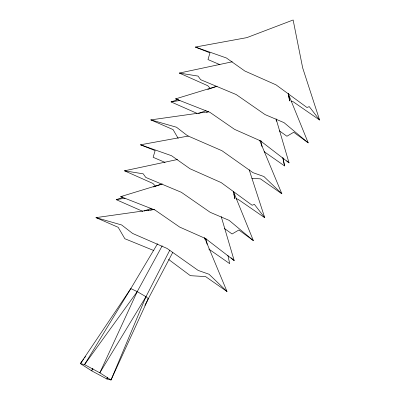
<?xml version="1.0" encoding="UTF-8"?>
<svg xmlns="http://www.w3.org/2000/svg" width="400" height="400" viewBox="0 0 400 400"><rect width="100%" height="100%" fill="white"/><g stroke="black" fill="none" stroke-linecap="round" stroke-linejoin="round"><path stroke-width="0.6" d="M107.625 377.275L106.9 378.995L91.59 370.8L80.405 363.605L130.815 288.59L157.55 243.73M169.81 250.14L145.97 296.705L111.02 380L106.9 378.995L107.755 377.335M162.205 245.81L137.225 291.625L99.83 372.805L111.02 380L148.3 298.745L172.76 252.385M144.875 305.385L148.3 298.745L145.97 296.705L137.225 291.625L130.815 288.59L84.525 364.605L80.405 363.605L83.675 359.075M92.74 368.585L91.59 370.8L92.98 368.725M145.97 296.705L99.83 372.805L84.525 364.605L137.225 291.625M84.405 358.07L85.495 356.56M198.465 113.49L206.03 110.635M144.2 211.01L151.185 208.375M197.155 113.42L171.075 101.925L178.17 99.51M207.735 89.44L216.605 86.42M142.875 211.405L116.23 199.665L122.73 197.45M153.48 186.98L161.165 184.36M276.055 118.8L289.04 162.87L260.41 140.81L234.555 129.355L209.955 112.36L175.575 98.885L217.185 86.16M221.205 216.535L234.195 260.61L205.56 238.55L179.705 227.095L155.11 210.095L120.725 196.625L162.34 183.9M210.29 88.395L207.77 85.715L179.33 73.07L232.325 61.775M155.44 186.135L152.92 183.455L124.48 170.805L177.475 159.51M206.395 112.22L208.215 111.875M147.91 210.64L149.12 210.41M150.335 210.185L153.365 209.615M219.91 64.665L207.98 59.56L209.975 52.865L195.37 47.06L246.855 37.63L293.135 20L302.665 67.855L319.595 120L292.835 101.52L291.04 101.085M165.065 162.405L153.13 157.295L155.13 150.605L140.52 144.795L188.33 136.045M171.075 101.925L179.955 100.455M116.23 199.665L125.105 198.195M178.185 138.4L173.045 129.58L150.835 119.89L208.8 111.71M153.895 250.575L124.85 238.735L118.195 227.315L95.99 217.63L154.565 209.36M251.905 178.345L260.435 178.86L281.855 193.775L259.64 140.39M179.33 73.07L198.055 76.09L200.63 79.69L236.18 94.55L265.07 114.59L284.02 122.64L308.215 142.86L288.175 93.545M124.48 170.805L143.21 173.825L145.78 177.43L181.335 192.29L210.22 212.325L229.175 220.38L253.365 240.6L233.56 191.855M175.575 98.885L178.37 99.465M120.725 196.625L122.965 197.085M236.19 198.825L237.985 199.255L264.75 217.74L249.165 169.74M150.835 119.89L176.51 127.235L187.485 135.73L221.935 150.705L252.995 172.67L263.9 176.515L281.855 193.775M95.99 217.63L121.66 224.975L132.64 233.465L167.085 248.445L198.15 270.41L209.05 274.255L227.01 291.515L204.555 237.555M195.37 47.06L226.38 57.97L244.87 71.03L276.01 84.845L306.985 107.5L309.24 106.62L319.595 120M140.52 144.795L171.53 155.705L190.025 168.77L221.165 182.585L252.135 205.24L254.39 204.36L264.75 217.74M227.01 291.515L205.585 276.595L190.36 275.675L168.575 259.41M264.115 151.645L284.545 165.915L283.09 157.965M208.755 249.025L229.695 263.65L227.915 255.395M279.34 130.81L286.915 136.24L293.735 132.265L308.215 142.86M224.49 228.55L232.065 233.975L238.885 230.005L253.365 240.6M286.755 160.8L289.04 162.87M230.99 257.705L234.195 260.61M204.68 238.14L205.23 239.885M288.195 94.115L289.705 100.98L288.365 93.605M233.345 191.85L233.6 192.995M233.85 194.14L234.855 198.715L233.515 191.34M282.765 157.655L284.545 165.915M260.86 140.46L262.01 146.585M206.125 238.81L207.16 244.32M276.15 120.055L276.375 121.275"/></g></svg>
